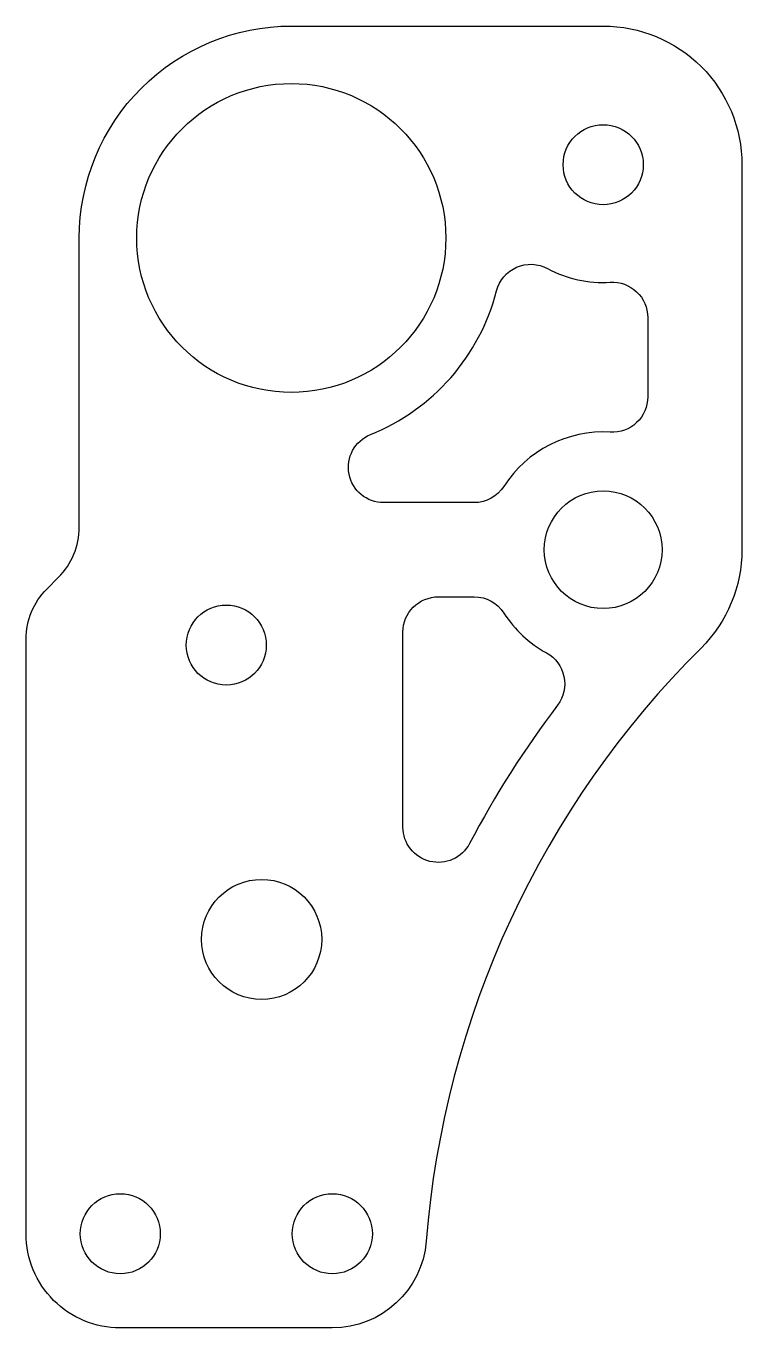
# Model space of a CAD drawing. Header units: millimetres. Extents: x -24.5 to 5.9, y -23.4 to 31.9.
import ezdxf

# ---------------------------------------------------------------- set-up
doc = ezdxf.new("R2010")
doc.units = ezdxf.units.MM
doc.layers.get('0').update_dxf_attribs({"linetype": 'CONTINUOUS'})

msp = doc.modelspace()

# ---------------------------------------------------------------- linework, layer by layer
for points in [[(-24.5, -19.4), (-24.5, 5.857, -0.198912), (-23.621, 7.979), (-23.119, 8.481, 0.198912), (-22.24, 10.603), (-22.24, 22.89, -0.414214), (-13.24, 31.89), (0, 31.89, -0.414214), (5.89, 26), (5.89, 9.65, -0.199612), (4.154, 5.474, 0.179071), (-7.513, -19.717, -0.391168), (-11.5, -23.4), (-20.5, -23.4, -0.414214)], [(-2.363, 21.594, 0.138945), (0.3, 21.009, -0.431909), (1.89, 19.512), (1.89, 16.138, -0.431909), (0.3, 14.641, 0.271979), (-4.213, 12.342, -0.255924), (-5.477, 11.65), (-9.318, 11.65, -0.824825), (-9.878, 14.541, 0.238355), (-4.524, 20.646, -0.486443)], [(-1.936, 3.05, 0.040561), (-5.673, -2.828, -0.782649), (-8.5, -2.128), (-8.5, 6.15, -0.414214), (-7, 7.65), (-5.477, 7.65, -0.255924), (-4.213, 6.958, 0.125497), (-2.409, 5.269, -0.457246)]]:
    msp.add_lwpolyline(points, format="xyb", close=True)
for centre, radius in [((-13.24, 22.89), 6.56), ((0, 26), 1.7), ((0, 9.65), 2.5), ((-16, 5.6), 1.7), ((-14.5, -6.9), 2.55), ((-20.5, -19.4), 1.7), ((-11.5, -19.4), 1.7)]:
    msp.add_circle(centre, radius)

doc.saveas('drawing.dxf')
